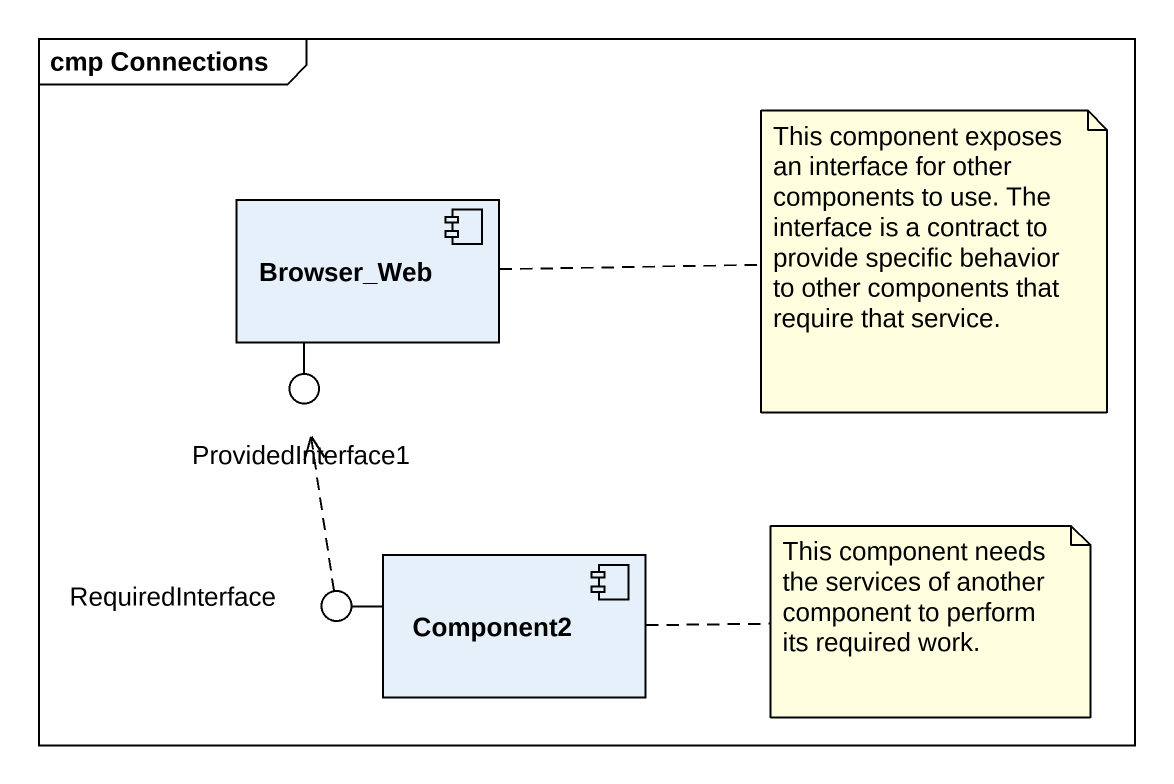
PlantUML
@startuml
mainframe cmp Connections
component Browser_Web
() ProvidedInterface1
component Component2
() RequiredInterface
Browser_Web -- ProvidedInterface1
Component2 -left- RequiredInterface
RequiredInterface .up.> ProvidedInterface1
note right of Browser_Web : This component exposes an interface for other components to use. The interface is a contract to provide specific behavior to other components that require that service.
note right of Component2 : This component needs the services of another component to perform its required work.
@enduml
